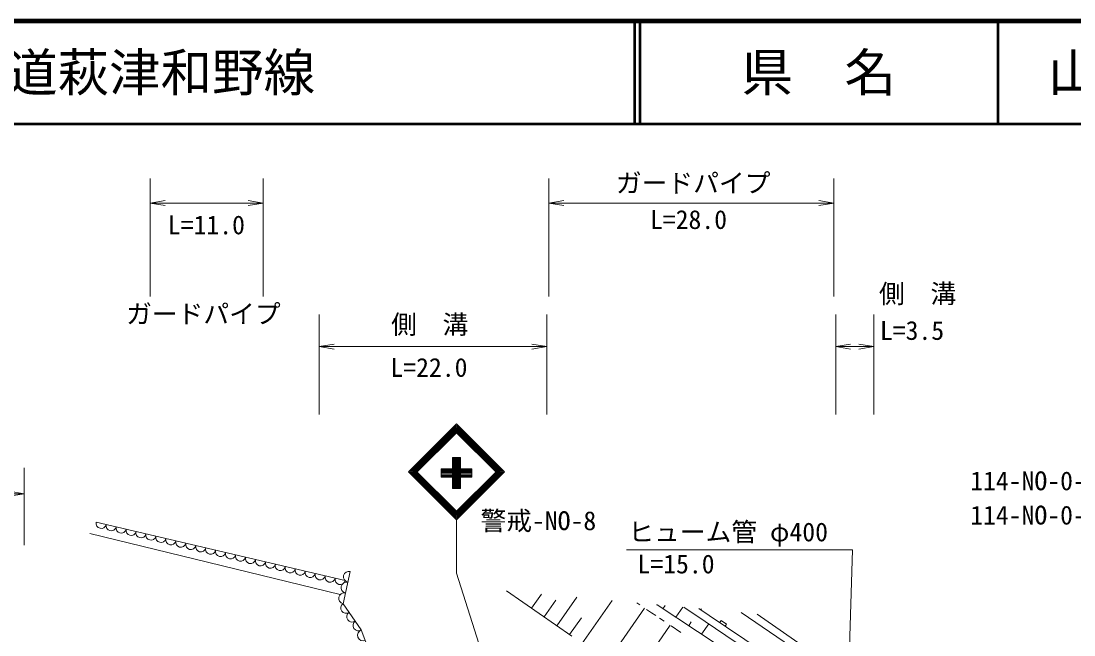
# Model space of a CAD drawing. Units: millimetres, scale not verified. Extents: x 40000 to 680000, y 20000 to 380000.
# Drawn here: x 238190 to 340404, y 320343 to 380000 of the extents above; entities that cross this region are included whole.
import ezdxf
from ezdxf.enums import TextEntityAlignment as Align

# ---------------------------------------------------------------- set-up
doc = ezdxf.new("R2010")
doc.units = ezdxf.units.MM
doc.header["$LTSCALE"] = 1000
for name, color, linetype, lineweight in [('M-BGD', 7, 'Continuous', 13), ('M-STR-STR3', 7, 'Continuous', 13), ('M-STR-STRC', 7, 'Continuous', 13), ('M-TTL', 7, 'Continuous', 13), ('M-TTL-LINE', 7, 'Continuous', 50)]:
    doc.layers.add(name, color=color, linetype=linetype, lineweight=lineweight)
doc.layers.add('M-TTL-TXT', color=7, linetype='Continuous')
doc.styles.add('ＭＳ ゴシック', font='')
doc.styles.get('ＭＳ ゴシック').set_extended_font_data('MS Gothic')

# ---------------------------------------------------------------- blocks, each defined once
blk = doc.blocks.new('open_arrow')
at = {"color": 0, "linetype": 'Continuous', "lineweight": -2}
blk.add_lwpolyline([(7.5, 1.25), (0, 0), (7.5, -1.25)], dxfattribs=at)

msp = doc.modelspace()

# ---------------------------------------------------------------- linework, layer by layer
at = {"layer": 'M-BGD'}
for p, q in [((245485, 331304), (269641, 325623)), ((244860, 330202), (269184, 324279)), ((270147, 326513), (269445, 323378)), ((285332, 324634), (291666, 320215)), ((287749, 322948), (288704, 324321)), ((269445, 323378), (271221, 320842)), ((288979, 322089), (290119, 323729)), ((290209, 321231), (292136, 324003)), ((292641, 319473), (295568, 323684)), ((297960, 323462), (298266, 323259)), ((299932, 323255), (299891, 323283)), ((311887, 315404), (299932, 323255)), ((300494, 322886), (300716, 323206)), ((301748, 322063), (302432, 323047)), ((304611, 321646), (302531, 323038)), ((291446, 320382), (292582, 322016)), ((295031, 317655), (298721, 322963)), ((298915, 322828), (299397, 322508)), ((299397, 322508), (299811, 322230)), ((300168, 321989), (300638, 321674)), ((305001, 322228), (303993, 322902)), ((304245, 322879), (304178, 322778)), ((310122, 318777), (305001, 322228)), ((314304, 318277), (308083, 322522)), ((309644, 322377), (314755, 318805)), ((297424, 315842), (301210, 321289)), ((301288, 321236), (302250, 320589)), ((303002, 321239), (303257, 321605)), ((304257, 320415), (304955, 321419)), ((309731, 318197), (304610, 321647)), ((306165, 321745), (306025, 321538)), ((306165, 321745), (306677, 321400)), ((306677, 321400), (306537, 321193)), ((271221, 320842), (272795, 316647))]:
    msp.add_line(p, q, dxfattribs=at)
for centre, radius, start, end in [((245968, 331190), 496, 166.76461, 346.76461), ((246934, 330963), 496, 166.76461, 346.76461), ((247901, 330736), 496, 166.76461, 346.76461), ((248867, 330509), 496, 166.76461, 346.76461), ((249833, 330281), 496, 166.76461, 346.76461), ((250799, 330054), 496, 166.76461, 346.76461), ((251766, 329827), 496, 166.76461, 346.76461), ((252732, 329600), 496, 166.76461, 346.76461), ((253698, 329372), 496, 166.76461, 346.76461), ((254664, 329145), 496, 166.76461, 346.76461), ((255631, 328918), 496, 166.76461, 346.76461), ((256597, 328691), 496, 166.76461, 346.76461), ((257563, 328463), 496, 166.76461, 346.76461), ((258529, 328236), 496, 166.76461, 346.76461), ((259496, 328009), 496, 166.76461, 346.76461), ((260462, 327781), 496, 166.76461, 346.76461), ((261428, 327554), 496, 166.76461, 346.76461), ((262394, 327327), 496, 166.76461, 346.76461), ((263361, 327100), 496, 166.76461, 346.76461), ((264327, 326872), 496, 166.76461, 346.76461), ((265293, 326645), 496, 166.76461, 346.76461), ((266259, 326418), 496, 166.76461, 346.76461), ((267226, 326191), 496, 166.76461, 346.76461), ((268192, 325963), 496, 166.76461, 346.76461), ((270030, 325991), 536, 77.37644, 257.37644), ((269158, 325736), 496, 166.76461, 346.76461), ((269796, 324945), 536, 77.37644, 257.37644), ((269562, 323900), 536, 77.37644, 257.37644), ((269741, 322955), 516, 125.01059, 305.01059), ((270333, 322110), 516, 125.01059, 305.01059), ((270925, 321265), 516, 125.01059, 305.01059), ((271418, 320318), 560, 110.56521, 290.56521)]:
    msp.add_arc(centre, radius, start, end, dxfattribs=at)
at = {"layer": 'M-STR-STR3'}
for p, q in [((250724, 353239), (250724, 364715)), ((261681, 353239), (261681, 364715)), ((289427, 353239), (289427, 364715)), ((317100, 353239), (317100, 364715)), ((250724, 362316), (261681, 362316)), ((289427, 362316), (317100, 362316)), ((267137, 341771), (267137, 351469)), ((289217, 341771), (289217, 351469)), ((317280, 341771), (317280, 351469)), ((320969, 341771), (320969, 351469)), ((267137, 348366), (289217, 348366)), ((317280, 348366), (320969, 348366)), ((238493, 329067), (238493, 336582)), ((189427, 334067), (238493, 334067)), ((296960, 328610), (318891, 328610)), ((317862, 291847), (318891, 328610))]:
    msp.add_line(p, q, dxfattribs=at)
at = {"layer": 'M-STR-STRC'}
for p, q in [((275795, 336185), (280462, 340852)), ((275936, 336185), (280462, 340711)), ((276078, 336185), (280462, 340569)), ((276219, 336185), (280462, 340428)), ((285129, 336185), (280462, 340852)), ((284987, 336185), (280462, 340711)), ((284846, 336185), (280462, 340569)), ((284704, 336185), (280462, 340428)), ((276290, 336114), (280532, 340357)), ((276361, 336044), (280603, 340286)), ((276431, 335973), (280674, 340216)), ((284492, 335973), (280250, 340216)), ((284563, 336044), (280320, 340286)), ((284634, 336114), (280391, 340357)), ((280062, 337584), (280059, 334584)), ((280862, 337584), (280062, 337584)), ((280162, 337584), (280159, 334584)), ((280262, 337584), (280259, 334584)), ((280362, 337584), (280359, 334584)), ((280462, 337584), (280459, 334584)), ((280562, 337584), (280559, 334584)), ((280662, 337584), (280659, 334584)), ((280762, 337584), (280759, 334584)), ((280862, 337584), (280859, 334584)), ((280603, 332084), (276361, 336327)), ((280674, 332155), (276431, 336397)), ((278961, 336485), (278960, 335685)), ((281961, 336483), (278961, 336485)), ((281961, 336383), (278961, 336385)), ((281961, 336283), (278961, 336285)), ((280250, 332155), (284492, 336397)), ((280320, 332084), (284563, 336327)), ((281961, 336483), (281960, 335683)), ((280462, 331518), (275795, 336185)), ((280462, 331660), (275936, 336185)), ((280462, 331801), (276078, 336185)), ((280462, 331943), (276219, 336185)), ((280532, 332013), (276290, 336256)), ((281960, 335683), (278960, 335685)), ((281961, 336183), (278961, 336185)), ((281961, 336083), (278961, 336085)), ((281961, 335983), (278961, 335985)), ((281961, 335883), (278961, 335885)), ((281961, 335783), (278961, 335785)), ((280391, 332013), (284634, 336256)), ((280462, 331518), (285129, 336185)), ((280462, 331660), (284987, 336185)), ((280462, 331801), (284846, 336185)), ((280462, 331943), (284704, 336185)), ((280859, 334584), (280059, 334584)), ((280462, 331518), (280462, 326351)), ((291453, 291922), (280462, 326351))]:
    msp.add_line(p, q, dxfattribs=at)
at = {"layer": 'M-TTL', "color": 2, "lineweight": 140}
msp.add_line((680000, 380000), (40000, 380000), dxfattribs=at)
at = {"layer": 'M-TTL-LINE'}
for p, q in [((297750, 380000), (297750, 370000)), ((298250, 380000), (298250, 370000)), ((333000, 380000), (333000, 370000)), ((40000, 370000), (680000, 370000))]:
    msp.add_line(p, q, dxfattribs=at)

# ---------------------------------------------------------------- block references
at = {"layer": 'M-STR-STR3', "xscale": 193, "yscale": 193}
for p in [(250724, 362316), (289427, 362316), (267137, 348366), (317280, 348366)]:
    msp.add_blockref('open_arrow', p, dxfattribs=at)
at = {"layer": 'M-STR-STR3', "xscale": 193, "yscale": 193, "rotation": 180}
for p in [(261681, 362316), (317100, 362316), (289217, 348366), (320969, 348366), (238493, 334067)]:
    msp.add_blockref('open_arrow', p, dxfattribs=at)

# ---------------------------------------------------------------- texts
at = {"layer": 'M-STR-STR3', "style": 'ＭＳ ゴシック'}
for s, p in [('ガードパイプ', (295938, 362792)), ('L=11.0', (252442, 358724)), ('L=28.0', (299245, 359243)), ('側\u3000溝', (321476, 352038)), ('ガードパイプ', (248388, 350073)), ('側\u3000溝', (274112, 349055)), ('L=3.5', (321567, 348467)), ('L=22.0', (274047, 344875)), ('ヒューム管 φ400', (297142, 328887)), ('L=15.0', (298034, 325773))]:
    msp.add_text(s, height=1833, dxfattribs=at).set_placement(p, align=Align.BOTTOM_LEFT)
at = {"layer": 'M-STR-STRC', "style": 'ＭＳ ゴシック'}
for s, p in [('114-NO-0-50', (330332, 333853)), ('警戒-NO-8', (282791, 329979)), ('114-NO-0-60', (330332, 330523))]:
    msp.add_text(s, height=1833, dxfattribs=at).set_placement(p, align=Align.BOTTOM_LEFT)
at = {"layer": 'M-TTL-TXT', "style": 'ＭＳ ゴシック'}
msp.add_text('主要地方道萩津和野線', height=3666, dxfattribs=at).set_placement((216734, 375000), align=Align.MIDDLE_LEFT)
for s, p in [('県\u3000名', (315625, 375000)), ('山\u3000口\u3000県', (350375, 375000))]:
    msp.add_text(s, height=3666, dxfattribs=at).set_placement(p, align=Align.MIDDLE_CENTER)

doc.saveas('drawing.dxf')
